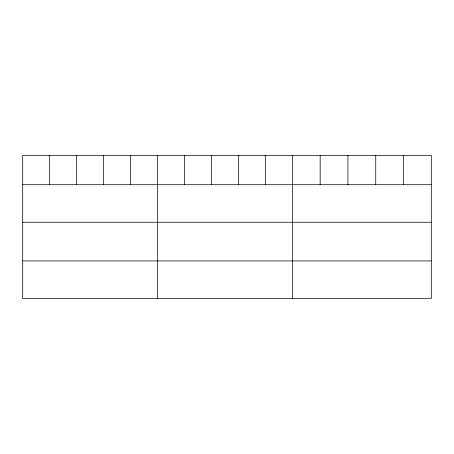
<?xml version="1.0" encoding="UTF-8"?>
<svg xmlns="http://www.w3.org/2000/svg" width="454" height="454" viewBox="0 0 454 454"><rect width="100%" height="100%" fill="white"/><g stroke="black" fill="none" stroke-linecap="round" stroke-linejoin="round"><path stroke-width="0.68" d="M431.3 184.716L431.3 298.471L22.7 298.471L22.7 155.529L431.3 155.529L431.3 184.716L22.7 184.716M22.7 222.256L431.3 222.256M22.7 260.931L431.3 260.931M403.515 155.529L403.515 184.716M375.73 155.529L375.73 184.716M347.946 155.529L347.946 184.716M320.161 155.529L320.161 184.716M292.376 155.529L292.376 298.471M265.408 155.529L265.408 184.716M238.441 155.529L238.441 184.716M211.473 155.529L211.473 184.716M184.506 155.529L184.506 184.716M157.538 155.529L157.538 298.471M130.57 155.529L130.57 184.716M103.603 155.529L103.603 184.716M76.635 155.529L76.635 184.716M49.668 155.529L49.668 184.716"/></g></svg>
